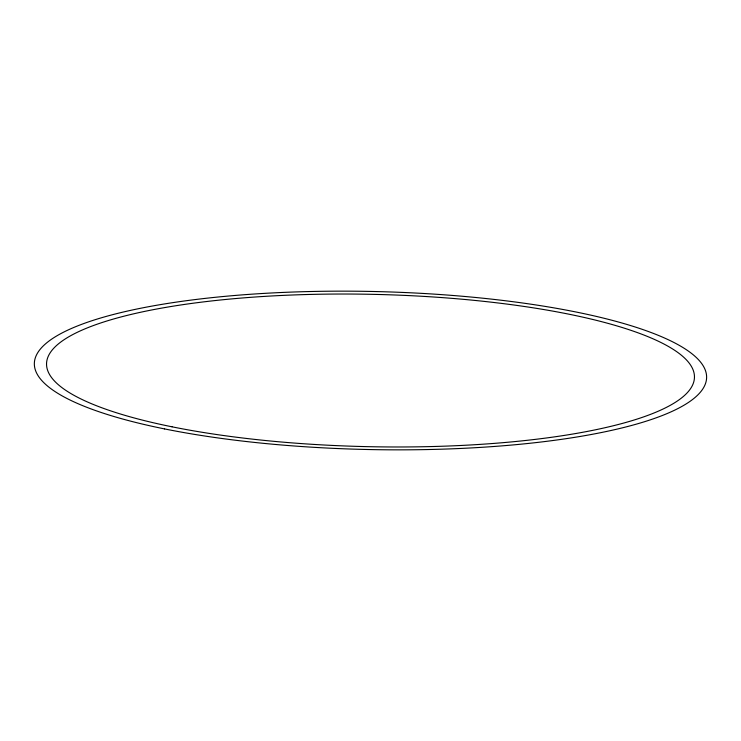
<?xml version="1.0" encoding="UTF-8"?>
<svg xmlns="http://www.w3.org/2000/svg" width="741" height="741" viewBox="0 0 741 741"><rect width="100%" height="100%" fill="white"/><g stroke="black" fill="none" stroke-linecap="round" stroke-linejoin="round"><path stroke-width="1.11" d="M164.576 428.919A336.182 79.046 1.2 0 0 703.515 387.793A336.182 79.046 1.2 0 0 243.409 294.788A336.182 79.046 1.2 0 0 164.576 428.919M172.023 426.807A324.03 76.193 1.2 0 0 691.473 387.173A324.03 76.193 1.2 0 0 248.003 297.53A324.03 76.193 1.2 0 0 172.023 426.807"/></g></svg>
